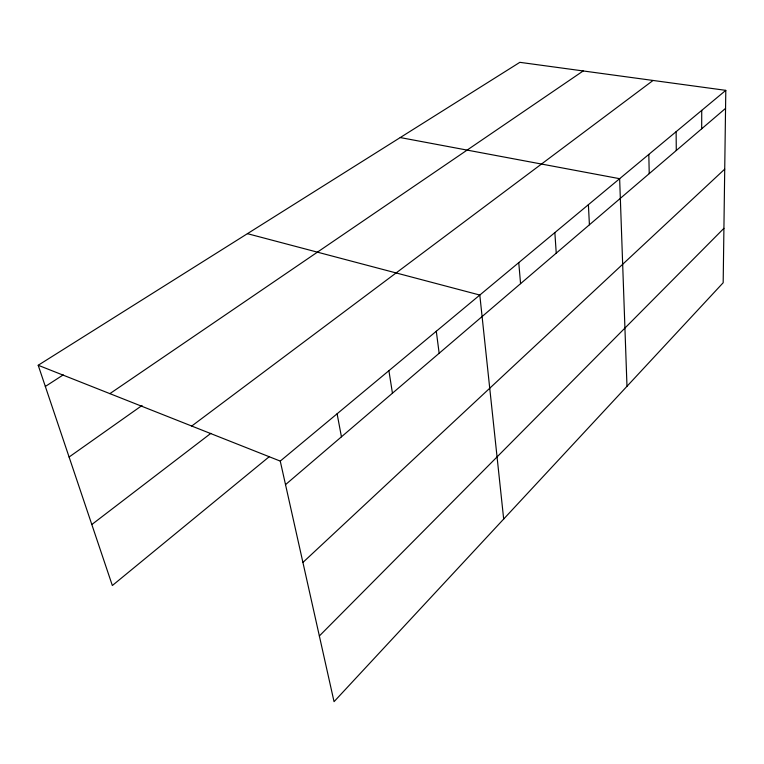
<?xml version="1.0" encoding="UTF-8"?>
<svg xmlns="http://www.w3.org/2000/svg" width="764" height="764" viewBox="0 0 764 764"><rect width="100%" height="100%" fill="white"/><g stroke="black" fill="none" stroke-linecap="round" stroke-linejoin="round"><path stroke-width="1.15" d="M701.677 128.791L701.734 110.379M725.8 90.353L723.174 282.747L334.049 701.667L280.254 461.093L38.2 365.259L519.854 62.333L725.8 90.353L280.254 461.093M319.362 635.963L723.919 228.331M302.916 562.438L724.721 169.13M285.516 484.643L725.552 108.383M269.463 456.509L112.346 585.52L38.2 365.259M91.814 524.524L210.874 433.341M191.726 426.045L653.067 80.459M69.094 457.025L142.037 405.483M109.882 393.641L583.209 70.947M45.334 386.46L63.24 374.876M400.24 137.558L619.642 178.69L626.986 386.297M247.421 233.669L479.802 295.047L503.677 519.052M337.105 413.782L341.441 436.827M388.905 370.683L392.448 393.212M436.292 331.251L439.157 353.274M518.756 262.635L520.571 283.664M554.855 232.59L556.24 253.151M588.395 204.685L589.416 224.788M648.817 154.414L649.228 173.648M676.121 131.685L676.283 150.508"/></g></svg>
